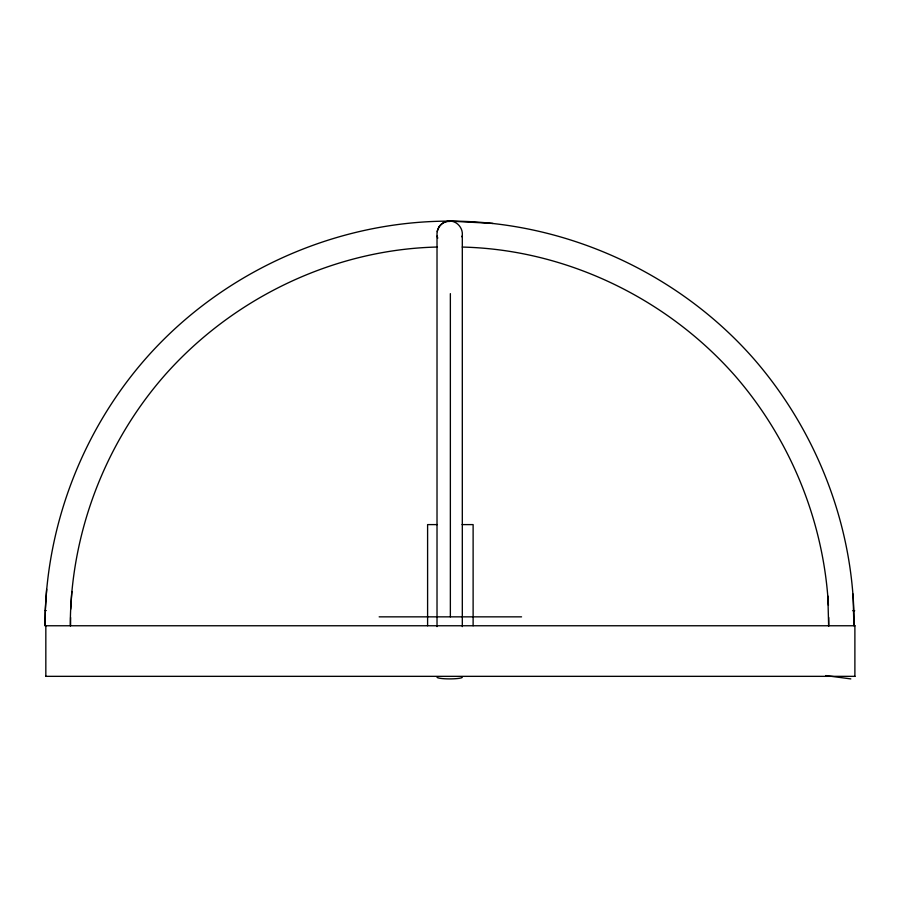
<?xml version="1.0" encoding="UTF-8"?>
<svg xmlns="http://www.w3.org/2000/svg" width="900" height="900" viewBox="0 0 900 900"><rect width="100%" height="100%" fill="white"/><g stroke="black" fill="none" stroke-linecap="round" stroke-linejoin="round"><path stroke-width="1.35" d="M854.033 625.759C854.629 528.727 817.706 432.63 754.312 359.426C678.611 272.801 565.346 221.231 450.304 221.119L448.785 221.13C334.44 221.287 221.884 272.295 146.239 358.02C81.664 431.291 45.079 528.097 45 625.759L855 625.759M70.29 625.759C70.369 534.195 104.67 443.452 165.206 374.749C233.64 297.585 334.103 249.368 437.445 247.028M45.281 625.759L45.281 610.582L46.654 589.219M70.684 609.221L71.843 591.502M461.97 236.857C464.017 229.511 457.819 221.366 450.473 221.13M438.716 227.565L437.58 230.164A9.326 6.604 90 0 0 437.22 231.604M448.785 221.13C440.719 221.49 434.779 230.659 437.749 238.174M449.314 221.096L450 221.096M437.254 524.599L427.601 524.599L427.601 625.759M462.082 524.599L473.119 524.599L473.119 625.759M45.304 610.582L46.249 610.582M852.806 610.695L854.685 610.695M379.159 616.849L521.561 616.849M45.72 676.339L855 676.339M449.662 221.096L493.02 223.436M462.274 247.072C566.077 249.469 666.9 298.26 735.278 376.065C790.391 439.594 823.736 521.303 828.416 605.295M825.739 675.574L850.815 678.904M853.076 594.067L853.886 625.579M827.865 596.048L828.641 626.254M854.887 625.759L854.887 676.339M828.72 617.479L828.72 625.759M462.308 236.002L462.308 626.602M450.36 293.636L450.36 616.849M437.017 236.002L437.017 626.602M70.594 617.479L70.594 625.759M45.833 625.759L45.833 676.339M438.548 227.317A20.261 14.321 90 0 1 449.64 221.468M461.812 676.778A12.645 1.665 0 0 1 449.044 678.893A12.645 1.665 0 0 1 437.906 676.631"/></g></svg>
